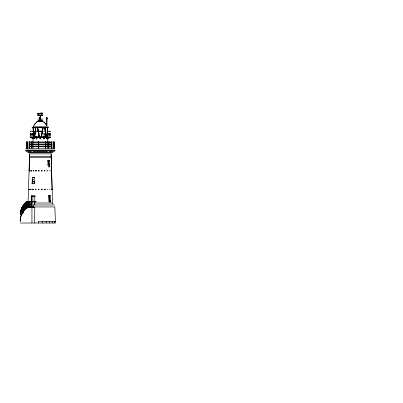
<?xml version="1.0" encoding="UTF-8"?>
<svg xmlns="http://www.w3.org/2000/svg" width="403" height="403" viewBox="0 0 403 403"><rect width="100%" height="100%" fill="white"/><g stroke="black" fill="none" stroke-linecap="round" stroke-linejoin="round"><path stroke-width="0.6" d="M33.318 137.166L33.676 136.939L32.945 127.328L47.695 127.328M40.129 137.902L40.129 138.466L40.466 138.481L40.466 137.428L40.466 137.806C39.957 138.431 39.902 137.131 40.466 137.277C40.285 142.813 39.947 133.091 40.129 138.919M40.129 137.337L40.466 137.337M40.466 137.494L40.466 138.889M47.307 137.166L47.317 136.939M40.129 137.801L40.129 138.269L40.466 137.902M46.743 125.65L46.834 117.409L46.874 118.875M38.95 137.448L38.955 136.97M38.612 114.83L38.91 114.82L38.683 115.001M38.688 114.895L38.522 115.485M44.844 137.277L44.602 138.073L43.72 138.481L44.355 138.194L44.627 137.438L44.597 137.902L44.335 137.453M33.041 148.228L33.011 137.297M40.199 117.772L40.204 117.706A4.443 0.574 -90 0 0 40.209 117.283L40.26 117.283A4.443 4.408 -90 0 0 40.28 117.706L40.3 117.847A5.788 3.531 -90 0 0 40.441 118.789L40.436 118.845A5.682 3.466 -90 0 1 40.24 117.268L40.174 117.283A6.176 3.768 -90 0 1 40.139 117.706L40.124 117.847A5.788 3.531 -90 0 1 39.983 118.789L40.003 118.789A5.788 4.589 -90 0 0 40.194 117.847L40.209 117.706A6.176 3.768 -90 0 0 40.255 117.283L40.209 117.283A4.443 4.408 -90 0 1 40.149 117.706L40.335 117.268A5.682 4.504 -90 0 0 40.602 118.845L40.365 118.845A5.788 3.531 -90 0 1 40.209 117.847L40.194 117.706A6.176 3.768 -90 0 1 40.169 117.283L40.179 117.283A6.176 4.891 -90 0 0 40.214 117.706L40.169 117.283A6.176 4.891 -90 0 1 40.139 117.706L40.124 117.847A5.788 4.589 -90 0 1 39.937 118.789L39.937 118.789A5.682 3.466 -90 0 0 40.099 117.268A5.682 4.504 -90 0 1 39.821 118.845L40.068 118.789A5.788 3.531 -90 0 0 40.214 117.847L40.229 117.706A6.176 4.891 -90 0 0 40.245 117.283L40.214 117.283A4.443 0.574 -90 0 0 40.219 117.706L40.3 117.847A5.788 4.589 -90 0 0 40.486 118.789L40.507 118.845M28.447 189.198L28.417 189.773L29.137 171.144C29.379 169.638 28.981 171.663 29.137 170.807L29.484 153.87L51.151 153.87L51.493 171.144L51.539 170.469L51.584 170.721M29.484 153.87L29.152 170.807C29.056 170.444 29.076 171.315 29.051 170.64M32.839 206.653L32.97 204.83M46.713 118.764L46.829 117.409L46.95 118.764M46.693 138.567C47.191 138.133 47.957 137.856 48.35 137.277M34.028 137.448L34.064 136.96L34.391 136.939M28.563 189.606L28.009 202.986L31.132 202.986A3.909 2.383 90 0 1 30.442 204.961A2.433 1.486 -90 0 0 29.782 206.543L29.751 206.935L29.751 206.653M31.051 206.653L31.288 195.929L35.217 195.929M32.154 183.793L32.316 177.582L34.472 177.582M34.683 204.205L34.865 195.929L34.996 196.211M36.88 137.806C36.315 137.403 37.011 137.614 36.88 138.481C35.817 137.619 35.917 137.811 36.265 137.463M33.318 207.61L33.358 206.543A2.433 1.486 -90 0 1 34.018 204.961A3.909 2.383 -90 0 0 34.708 202.986L52.627 202.986L52.138 189.269M33.716 196.765L33.615 196.211M34.814 207.61L34.462 223.025M34.396 196.211L34.557 196.83L34.331 196.211M43.72 138.481C44.506 137.881 43.836 139.821 44.275 138.169M44.013 138.451C44.159 137.665 43.504 139.247 44.129 138.97M30.789 137.448L30.804 136.939M34.305 177.582L34.144 183.793L32.159 183.622M30.104 137.448L30.149 136.97L30.593 136.939M38.93 115.424L38.925 115.208A0.655 0.398 -90 0 1 38.774 115.062M36.069 137.604L36.431 137.604M47.247 136.955L46.955 136.939L47.443 127.343M47.554 127.459L46.904 136.824L47.625 127.439L47.368 131.207M47.086 136.834L47.211 134.33M28.381 189.269L28.376 189.526M46.4 138.436C47.106 138.521 45.902 137.786 46.919 137.277M52.249 189.606L52.214 189.098L52.254 189.35M36.25 137.589L36.466 137.977L36.587 137.529M33.414 138.128C32.89 137.267 31.479 137.705 32.613 137.72C33.666 137.791 34.381 139.776 33.595 138.169M32.164 137.045L32.547 137.05M43.922 137.292L43.826 137.705L44.113 137.574M32.774 138.496L33.106 138.899L32.809 137.604M44.159 138.028L44.874 137.277M46.844 138.164L46.788 138.944M30.804 137.045L31.303 136.939M31.56 137.604L31.908 138.194L32.396 138.113M52.183 189.198L52.178 189.606M44.385 137.277L45.035 137.499M47.594 148.228L47.599 137.277M33.504 206.653L33.676 206.15M38.386 113.213L38.512 113.48M38.512 113.434L38.441 113.157M38.436 113.102L38.35 113.152A1.768 1.728 -90 0 1 37.378 113.455A1.768 1.728 -90 0 1 38.35 113.762L38.411 113.52M33.157 137.519C33.283 138.39 33.202 137.176 33.787 137.504M43.877 138.3L43.846 138.944M35.756 127.449L34.462 136.819L34.718 136.824L35.958 127.459L37.474 127.454L39.101 136.839M34.562 136.824L35.61 127.439M46.577 137.7L47.121 137.277M47.66 137.63L47.191 138.128M47.776 137.917L48.058 137.277M32.95 137.63L33.016 137.917M33.691 137.292L33.852 137.881L33.248 138.128M44.023 137.64L44.159 137.992L44.345 137.589M49.448 137.494C49.075 136.652 47.232 140.007 47.458 138.425C47.625 137.237 49.085 137.509 48.058 137.841C48.708 138.274 49.151 136.879 48.184 137.277M33.106 137.63L33.57 137.947M46.431 138.209C46.95 138.073 47.826 137.514 48.098 138.073M32.436 137.277C30.673 137.801 33.726 137.358 32.396 138.113M32.9 196.211L32.799 204.855M33.071 196.211L32.809 196.629M41.247 137.05L43.056 127.343M41.504 136.839L43.136 127.454L44.657 127.459L45.902 136.824L46.154 136.819L44.854 127.449M41.418 136.834L43.136 127.454M39.968 118.845L39.983 118.789A5.682 3.466 -90 0 0 40.184 117.268A5.682 4.504 -90 0 1 39.892 118.845M34.401 182.66L34.144 183.793L34.497 182.66M46.672 138.3L46.617 138.944M38.124 115.258L38.013 114.805L38.174 115.258L38.416 114.659M36.386 137.63L36.058 138.113L35.721 137.277M47.725 138.058L47.483 138.209M38.688 114.88C38.915 114.628 38.492 114.759 38.814 114.739M30.658 137.055L30.678 136.939M44.401 138.113L44.199 137.67M44.209 137.7L44.476 137.63M42.124 115.051L42.058 115.485M48.783 137.161L48.748 136.939M46.844 138.3L46.647 138.889L46.693 138.526M36.119 137.63C36.557 139.01 36.713 136.652 36.396 137.841M27.832 203.535L27.585 204.054M40.804 112.961L40.607 113.434L40.809 112.961L42.723 112.961L42.723 113.948L40.804 113.948L40.607 113.48M46.824 137.504C47.947 137.851 46.698 137.393 47.035 138.002M47.952 137.846L47.796 138.103M42.008 114.926L42.169 115.349M36.668 121.938L37.343 121.449L34.875 123.797L33.187 127.005L47.448 127.005M25.988 205.983L26.301 205.48M33.917 125.313L34.371 124.532M51.483 170.721L51.393 170.807M38.809 114.779C38.587 116.532 38.048 114.014 38.466 115.485M43.912 137.221L43.927 136.939M44.219 137.826L44.043 137.428L44.108 138.113M35.041 123.978L35.58 123.318M48.3 137.494L48.516 137.277L48.058 137.307M36.88 138.209L36.033 138.249L35.655 137.443M33.575 138.002L33.666 137.559M47.781 137.433L47.665 137.7M38.683 115.57L39.086 115.253M31.902 137.111L31.887 136.939M20.593 214.688L20.583 214.461A32.316 18.674 -10.1 0 1 26.271 201.968L36.29 201.797L26.23 201.797L25.233 202.815A32.371 18.704 -10.1 0 0 20.457 213.298L20.518 214.567L20.845 214.582M44.35 137.423L43.65 137.05L45.287 136.939M46.99 137.584L47.242 138.113M47.121 137.609L47.514 137.947M47.373 137.841L47.453 137.519M36.864 137.262L35.343 137.05M36.164 122.708L36.789 122.164M40.426 137.221L40.169 137.221M36.774 137.705L36.678 137.292M36.587 138.466C36.859 137.876 36.618 139.967 36.88 138.481M33.761 138.164L32.895 138.058M38.073 115.485C37.56 113.621 38.29 116.835 38.32 114.659L38.653 115.177M41.766 115.177L41.59 114.784M36.764 138.97L36.461 138.944L36.446 138.058M33.368 138.113L33.696 137.63L33.394 137.836M33.802 137.488C33.867 137.68 34.547 140.194 33.756 138.254M33.902 137.69L34.215 137.529L34.179 138.209M20.518 214.567L20.77 214.461M36.472 138.97L36.325 138.169M49.07 201.968L50.697 201.968L50.491 195.757L48.456 195.984M48.103 162.877L48.022 160.646L48.194 166.857L49.786 166.857L49.599 160.646L47.584 160.873M44.476 137.841L44.537 137.559M44.471 138.269L44.955 137.453M35.56 137.499L36.88 137.277M33.57 137.277L32.925 137.277M47.191 138.269L47.519 138.249M37.474 127.454L39.187 136.834M46.073 136.939L39.222 137.05M32.305 137.494L32.089 137.277L32.845 137.433M31.172 137.494C30.603 136.99 32.089 137.433 31.993 138.073M44.929 127.328L45.942 136.939M46.058 136.824L45 127.439M33.192 127.454L33.56 136.834M33.54 136.662L33.797 136.657M33.378 136.839L33.671 136.824L33.187 127.343M38.381 113.424L42.582 113.455L38.481 113.48M37.781 114.659L38.089 114.739M38.975 115.016L39.066 114.744L38.975 115.006M41.388 114.92L41.716 115.611M38.653 115.233L41.877 115.208M38.512 115.258L41.831 115.233M40.038 117.107L40.386 117.107M40.038 117.228L40.386 117.228M37.796 119.076L42.834 119.076M39.429 119.348L41.197 119.348M38.023 120.709L42.612 120.709M37.796 120.981L42.834 120.981M37.796 121.182L42.834 121.182M37.847 121.454L42.783 121.454M46.657 125.65L46.99 125.65M33.389 127.116L33.867 127.116M39.393 127.116L41.217 127.116M46.768 127.116L47.247 127.116M32.064 127.172L48.567 127.172M32.064 127.257L48.567 127.257M33.147 127.449L35.857 127.454M44.758 127.454L47.478 127.449M36.512 131.091L41.62 131.091M30.2 131.182L30.648 131.182M30.865 131.182L31.313 131.182M32.185 131.182L32.633 131.182M34.003 131.182L34.451 131.182M38.769 131.182L39.217 131.182M43.897 131.182L44.34 131.182M47.997 131.182L48.446 131.182M49.322 131.182L49.77 131.182M49.987 131.182L50.435 131.182M36.512 131.368L41.62 131.368M30.154 131.761L30.693 131.761M30.819 131.761L31.358 131.761M32.139 131.761L32.678 131.761M33.958 131.761L34.492 131.761M38.728 131.761L39.262 131.761M43.851 131.761L44.385 131.761M47.952 131.761L48.491 131.761M49.277 131.761L49.811 131.761M49.942 131.761L50.476 131.761M30.154 133.489L30.693 133.489M30.819 133.489L31.358 133.489M32.139 133.489L32.678 133.489M33.958 133.489L34.492 133.489M38.728 133.489L39.262 133.489M43.851 133.489L44.385 133.489M47.952 133.489L48.491 133.489M49.277 133.489L49.811 133.489M49.942 133.489L50.476 133.489M30.154 135.217L30.693 135.217M30.819 135.217L31.358 135.217M32.139 135.217L32.678 135.217M33.958 135.217L34.492 135.217M38.728 135.217L39.262 135.217M43.851 135.217L44.385 135.217M47.952 135.217L48.491 135.217M49.277 135.217L49.811 135.217M49.942 135.217L50.476 135.217M34.663 136.834L38.678 136.824M41.363 136.824L45.957 136.834M33.676 136.939L33.182 137.05M46.955 136.939L47.438 137.05M49.71 136.939L49.352 137.05M50.043 136.939L50.375 136.939M30.583 137.101L34.346 136.939M46.28 137.05L50.043 137.111M33.484 137.277L34.028 137.7M47.685 137.277L47.04 137.277M32.547 137.277L33.298 138.113M35.721 137.307L36.013 137.277M30.099 137.504L50.526 137.504M40.129 137.705L40.466 137.705M43.811 137.695L44.159 137.957M46.421 137.806C47.02 138.078 46.511 137.247 46.567 137.806M40.129 137.841L40.466 138.028M40.129 138.164L40.466 138.209M36.421 138.254L36.723 138.3M26.25 141.453L26.699 141.453M27.182 141.453L27.626 141.453M29.026 141.453L29.474 141.453M31.57 141.453L32.018 141.453M38.245 141.453L38.693 141.453M45.413 141.453L45.861 141.453M48.612 141.453L49.06 141.453M51.156 141.453L51.604 141.453M53.005 141.453L53.453 141.453M53.937 141.453L54.385 141.453M29.253 142.017L51.413 142.017M26.205 142.133L26.739 142.133M27.137 142.133L27.671 142.133M28.981 142.133L29.52 142.133M31.525 142.133L32.064 142.133M38.199 142.133L38.738 142.133M45.368 142.133L45.907 142.133M48.572 142.133L49.106 142.133M51.116 142.133L51.649 142.133M52.959 142.133L53.498 142.133M53.891 142.133L54.43 142.133M29.253 142.244L51.413 142.244M29.253 144.052L51.413 144.052M26.205 144.163L26.739 144.163M27.137 144.163L27.671 144.163M28.981 144.163L29.52 144.163M31.525 144.163L32.064 144.163M38.199 144.163L38.738 144.163M45.368 144.163L45.907 144.163M48.572 144.163L49.106 144.163M51.116 144.163L51.649 144.163M52.959 144.163L53.498 144.163M53.891 144.163L54.43 144.163M29.253 144.279L51.413 144.279M29.253 146.082L51.413 146.082M26.205 146.198L26.739 146.198M27.137 146.198L27.671 146.198M28.981 146.198L29.52 146.198M31.525 146.198L32.064 146.198M38.199 146.198L38.738 146.198M45.368 146.198L45.907 146.198M48.572 146.198L49.106 146.198M51.116 146.198L51.649 146.198M52.959 146.198L53.498 146.198M53.891 146.198L54.43 146.198M29.253 146.309L51.413 146.309M25.903 148.228L54.732 148.228M25.449 150.062L55.181 150.062M25.449 150.344L55.181 150.344M25.903 151.452L31.449 151.452M33.091 151.452L47.499 151.452M49.146 151.452L54.732 151.452M27.354 152.027L53.272 152.027M28.003 152.46L52.627 152.46M29.419 156.696L51.211 156.696M29.399 157.261L51.231 157.261M47.791 160.646L49.599 160.646M47.584 164.374L48.823 164.374M47.836 164.6L48.823 164.6L49.715 166.857M34.245 177.809L32.316 177.582M32.824 181.305L34.658 181.305M34.658 181.531L32.824 181.531L32.154 183.728L33.006 178.992L32.139 183.793L33.006 181.305M48.692 195.757L50.491 195.757M34.567 196.211L31.288 195.929M33.479 196.211L33.701 196.74M49.589 199.485L50.622 201.968M26.034 202.225L25.933 208.573M25.041 203.268L25.137 209.53M26.88 204.961L30.442 204.961M34.018 204.961L53.745 204.961M23.57 205.152L23.475 211.449M33.681 206.653C23.485 205.928 33.298 208.396 33.504 206.165M29.762 206.739L33.338 206.739M25.762 206.935L54.863 206.935L55.423 223.025L20.321 223.025M21.999 207.918L21.908 214.497L21.278 214.497L21.969 214.331M25.082 208.573L26.87 208.573M25.082 208.744L27.066 208.744M24.271 209.53L25.47 209.53M24.271 209.701L25.661 209.701M24.654 210.492L23.545 210.663L24.502 210.663L24.502 209.701M22.815 211.449L23.782 211.449M22.815 211.62L23.782 211.62L23.782 210.663M23.329 212.411L22.12 212.411L23.329 212.577M22.361 213.368L21.697 213.54L22.331 213.54L22.377 207.071L22.266 213.368M20.482 214.487L20.744 214.487M21.566 215.288L20.855 215.459L21.495 215.459L21.495 214.497M21.158 216.25L20.477 216.416L21.072 216.416L21.072 215.459M20.659 217.207L20.392 217.378L20.659 217.378L20.659 216.416M20.573 218.184L20.311 218.355L20.573 218.355L20.573 217.207M20.488 219.146L20.226 219.313L20.488 219.313L20.488 218.184M20.15 220.103L20.402 220.103M20.15 220.275L20.402 219.146M20.417 221.066L20.16 221.066L20.417 221.232M55.423 221.328L38.3 221.328L38.3 223.025M46.965 136.824L47.252 136.839M43.72 138.209L43.72 137.806M35.686 127.328L34.643 137.05M48.179 138.249L48.864 138.103L49.337 137.453M32.079 138.249L32.658 138.164L32.774 138.496M50.41 136.939L50.516 137.448M47.04 137.947L47.489 137.63M33.953 138.274L34.215 138.481M33.031 137.902L33.489 137.609M49.831 137.448L49.745 137.05M43.292 121.449L45.207 123.117L46.713 125.313M43.967 121.938L46.264 124.532M38.879 115.077L38.854 114.976M38.895 115.087L38.925 115.208A0.615 0.373 -90 0 1 38.99 115.308L39 115.349M32.829 138.103L32.668 137.846M45.055 123.318L45.594 123.978L45.05 123.318M54.334 205.48L54.546 205.807M36.693 137.221L36.613 136.939M48.451 137.005L48.471 137.448M52.793 203.535L53.04 204.054M49.589 199.712L50.697 201.968M49.786 166.857L48.682 164.374M52.954 203.888L52.798 203.535M41.65 114.91L41.726 115.611M41.449 114.91L41.58 115.611M36.119 137.408L36.164 137.811M44.219 136.97L44.234 137.448M41.519 114.784L41.665 115.258L41.665 114.981M41.464 114.981L41.65 115.611M34.038 138.436L34.043 138.209M40.214 117.268L40.214 117.283A6.176 4.891 -90 0 0 40.285 117.706L40.29 117.268A5.682 4.504 -90 0 0 40.532 118.845A5.682 3.466 -90 0 1 40.33 117.268M37.555 127.343L39.363 136.939M38.663 115.283L38.748 115.57M51.473 170.479L52.143 189.435L51.156 153.87M20.749 214.038L20.714 213.197A32.104 18.548 -10.1 0 1 20.76 212.154M41.398 114.971L41.343 115.611L42.37 115.374M49.715 164.404L49.695 163.492M54.385 221.328L54.385 223.025M54.329 142.299L54.329 143.992M54.329 144.334L54.329 146.027M54.329 146.365L54.329 148.228M53.992 142.299L53.992 143.992M53.992 144.334L53.992 146.027M53.992 146.365L53.992 148.228M53.398 142.299L53.398 143.992M53.398 144.334L53.398 146.027M53.398 146.365L53.398 148.228M53.06 142.299L53.06 143.992M53.06 144.334L53.06 146.027M53.06 146.365L53.06 148.228M52.39 221.328L52.39 223.025M51.549 142.299L51.549 143.992M51.549 144.334L51.549 146.027M51.549 146.365L51.549 148.228M51.216 142.299L51.216 143.992M51.216 144.334L51.216 146.027M51.216 146.365L51.216 148.228M50.375 133.63L50.375 135.07M50.043 133.63L50.043 135.07M49.71 133.63L49.71 135.07M49.725 195.757L49.725 199.712M49.574 221.328L49.574 223.025M49.378 133.63L49.378 135.07M49.005 142.299L49.005 143.992M49.005 144.334L49.005 146.027M49.005 146.365L49.005 148.228M48.823 160.646L48.823 164.6M48.672 142.299L48.672 143.992M48.672 144.334L48.672 146.027M48.672 146.365L48.672 148.228M48.39 133.63L48.39 135.07M48.385 137.05L48.058 137.05M48.053 133.63L48.053 135.07M46.909 118.875L46.909 125.65M46.567 138.209L46.567 138.481M46.123 221.328L46.123 223.025M45.806 142.299L45.806 143.992M45.806 144.334L45.806 146.027M45.806 146.365L45.806 148.228M45.468 142.299L45.468 143.992M45.468 144.334L45.468 146.027M45.468 146.365L45.468 148.228M44.285 133.63L44.285 135.07M44.013 137.529L44.013 137.806M43.952 133.63L43.952 135.07M42.37 115.036L41.413 114.784M42.28 221.328L42.28 223.025M41.847 114.784L41.796 115.611M40.295 115.288L40.295 117.066L40.129 115.288M39.131 137.05L34.462 137.05M38.638 142.299L38.638 143.992M38.638 144.334L38.638 146.027M38.638 146.365L38.638 148.228M38.3 142.299L38.3 143.992M38.3 144.334L38.3 146.027M38.3 146.365L38.3 148.228M33.333 206.653L33.333 207.893M32.945 206.825L32.945 207.782M32.578 133.63L32.578 135.07M32.24 133.63L32.24 135.07M31.963 142.299L31.963 143.992M31.963 144.334L31.963 146.027M31.963 146.365L31.963 148.228M31.938 207.61L31.938 223.025M31.625 142.299L31.625 143.992M31.625 144.334L31.625 146.027M31.625 146.365L31.625 148.228M31.641 195.929L31.641 206.653M31.258 133.63L31.258 135.07M30.92 133.63L30.92 135.07M30.593 133.63L30.593 135.07M30.255 133.63L30.255 135.07M29.626 201.968L29.626 207.61M29.419 142.299L29.419 143.992M29.419 144.334L29.419 146.027M29.419 146.365L29.419 148.228M29.364 206.825L29.364 207.782M29.081 142.299L29.081 143.992M29.081 144.334L29.081 146.027M29.081 146.365L29.081 148.228M28.678 201.968L28.678 207.61M28.568 201.968L28.568 207.61M27.691 201.968L27.691 207.61M27.57 142.299L27.57 143.992M27.57 144.334L27.57 146.027M27.57 146.365L27.57 148.228M27.58 201.968L27.58 207.61M27.238 142.299L27.238 143.992M27.238 144.334L27.238 146.027M27.238 146.365L27.238 148.228M26.805 201.968L26.805 207.61M26.689 201.968L26.689 207.61M26.638 142.299L26.638 143.992M26.638 144.334L26.638 146.027M26.638 146.365L26.638 148.228M26.467 207.782L26.467 208.744M26.306 142.299L26.306 143.992M26.306 144.334L26.306 146.027M26.306 146.365L26.306 148.228M26.049 202.225L26.049 208.573M25.339 208.744L25.339 209.701M25.026 203.268L25.026 209.53M24.296 210.492L24.296 204.195L24.18 210.492M23.586 205.152L23.641 211.62M23.057 211.62L23.057 212.577M22.916 212.577L22.921 206.114L22.805 212.411M22.014 207.918L22.014 213.167M20.326 220.103L20.326 221.232M20.835 212.28A32.039 18.513 -10.1 0 1 20.981 211.232M21.223 210.18A32.039 18.513 -10.1 0 1 26.467 201.968L25.444 202.8A32.104 18.548 -10.1 0 0 20.906 211.107M38.33 113.676A1.814 1.773 -90 0 0 37.842 113.465L37.842 113.465A1.814 1.773 -90 0 0 38.3 113.238M38.824 115.203A0.655 0.398 -90 0 1 38.708 115.062M40.285 117.706A6.176 3.768 -90 0 1 40.26 117.283M40.421 118.789A5.788 4.589 -90 0 1 40.235 117.847M50.803 170.807C50.551 170.796 50.818 170.817 50.803 170.807M51.423 189.435C51.196 190.468 51.141 188.397 51.423 189.435M49.413 170.807C49.015 170.857 49.262 170.736 49.413 170.807M49.942 189.435C49.549 189.435 49.806 189.4 49.942 189.435M29.726 170.721C29.893 171.97 30.265 169.849 29.726 170.721M29.978 170.807C29.772 171.824 29.822 169.804 29.978 170.807M29.097 189.35C29.248 190.594 29.686 188.488 29.097 189.35M29.354 189.435C29.162 190.443 29.192 188.392 29.354 189.435M51.267 189.35C51.377 190.543 51.7 188.559 51.267 189.35M47.398 170.807C46.924 172.056 46.637 169.663 47.398 170.807M47.806 189.435C47.297 189.486 47.514 189.365 47.806 189.435M31.122 170.721C31.369 171.99 31.902 169.829 31.122 170.721M31.53 170.807C31.157 171.854 31.177 169.769 31.53 170.807M30.588 189.35C30.855 190.629 31.338 188.448 30.588 189.35M30.991 189.435C30.623 190.478 30.648 188.403 30.991 189.435M44.904 170.807C44.229 172.071 44.134 169.592 44.904 170.807M45.161 189.435C44.607 190.564 44.345 188.397 45.191 189.35C44.718 190.644 44.37 188.352 45.161 189.435M33.152 170.721C33.489 172 34.064 169.814 33.152 170.721M33.676 170.807C33.152 171.905 33.177 169.718 33.676 170.807M32.734 189.35C33.091 190.644 33.625 188.428 32.734 189.35M33.263 189.435C32.754 190.513 32.749 188.362 33.263 189.435M35.666 170.721C36.084 172.016 36.623 169.794 35.666 170.721M36.28 170.807C35.655 171.93 35.615 169.693 36.28 170.807M35.404 189.35C35.822 190.649 36.371 188.423 35.404 189.35M36.018 189.435C35.399 190.554 35.358 188.322 36.018 189.435M42.098 170.807C41.373 171.95 41.368 169.658 42.108 170.807C41.383 171.945 41.378 169.673 42.098 170.807M42.184 189.435C41.464 190.579 41.449 188.287 42.199 189.435C41.469 190.574 41.469 188.302 42.184 189.435M38.497 170.721C38.91 172.016 39.514 169.804 38.497 170.721M39.156 170.807C38.441 171.945 38.441 169.673 39.156 170.807M38.406 189.35C38.824 190.644 39.429 188.433 38.406 189.35C38.834 190.634 39.383 188.443 38.421 189.35M42.92 127.449L41.151 136.824L39.459 136.819L37.691 127.449L42.92 127.454M47.222 118.774L46.441 118.774L47.201 118.774M34.895 207.61L26.235 207.782L34.895 207.61M44.471 122.708L43.846 122.164L44.466 122.708M49.015 198.296L48.909 195.757L49.121 201.968L49.015 198.296"/></g></svg>
